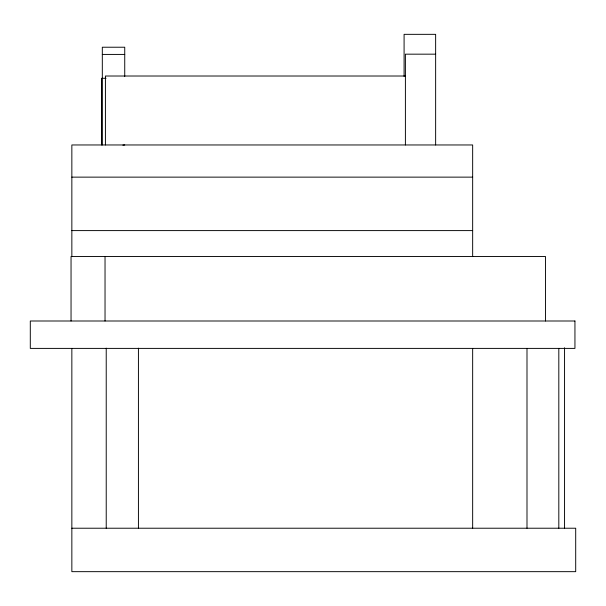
<?xml version="1.0" encoding="UTF-8"?>
<svg xmlns="http://www.w3.org/2000/svg" width="606" height="606" viewBox="0 0 606 606"><rect width="100%" height="100%" fill="white"/><g stroke="black" fill="none" stroke-linecap="round" stroke-linejoin="round"><path stroke-width="0.91" d="M122.874 145.122L124.738 144.963M435.638 54.169L405.399 54.169L405.399 144.963M102.316 54.419L124.738 54.419M405.399 76.015L105.421 76.015L105.421 144.963M106.05 78.288L101.596 78.288L101.596 144.963M71.849 177.134L472.657 177.134M71.849 230.598L472.657 230.598M71.849 528.22L575.7 528.22L575.7 571.663L71.849 571.663L71.849 348.397M564.557 347.768L564.557 528.22M558.815 348.503L558.815 528.22M545.461 320.998L545.461 256.474L71.046 256.474L71.046 320.998M526.993 348.503L526.993 528.22M472.657 256.641L472.657 144.963L71.849 144.963L71.849 256.641M472.657 348.397L472.657 528.22M435.638 144.963L435.638 34.337L404.088 34.337L404.088 76.417M138.426 348.162L138.426 528.22M124.738 76.401L124.738 47.223L102.316 47.223L102.316 144.978M106.224 348.162L106.224 528.22M105.035 256.474L105.035 320.998M574.942 320.998L30.3 320.998L30.3 348.397L574.942 348.397L574.942 320.998"/></g></svg>
